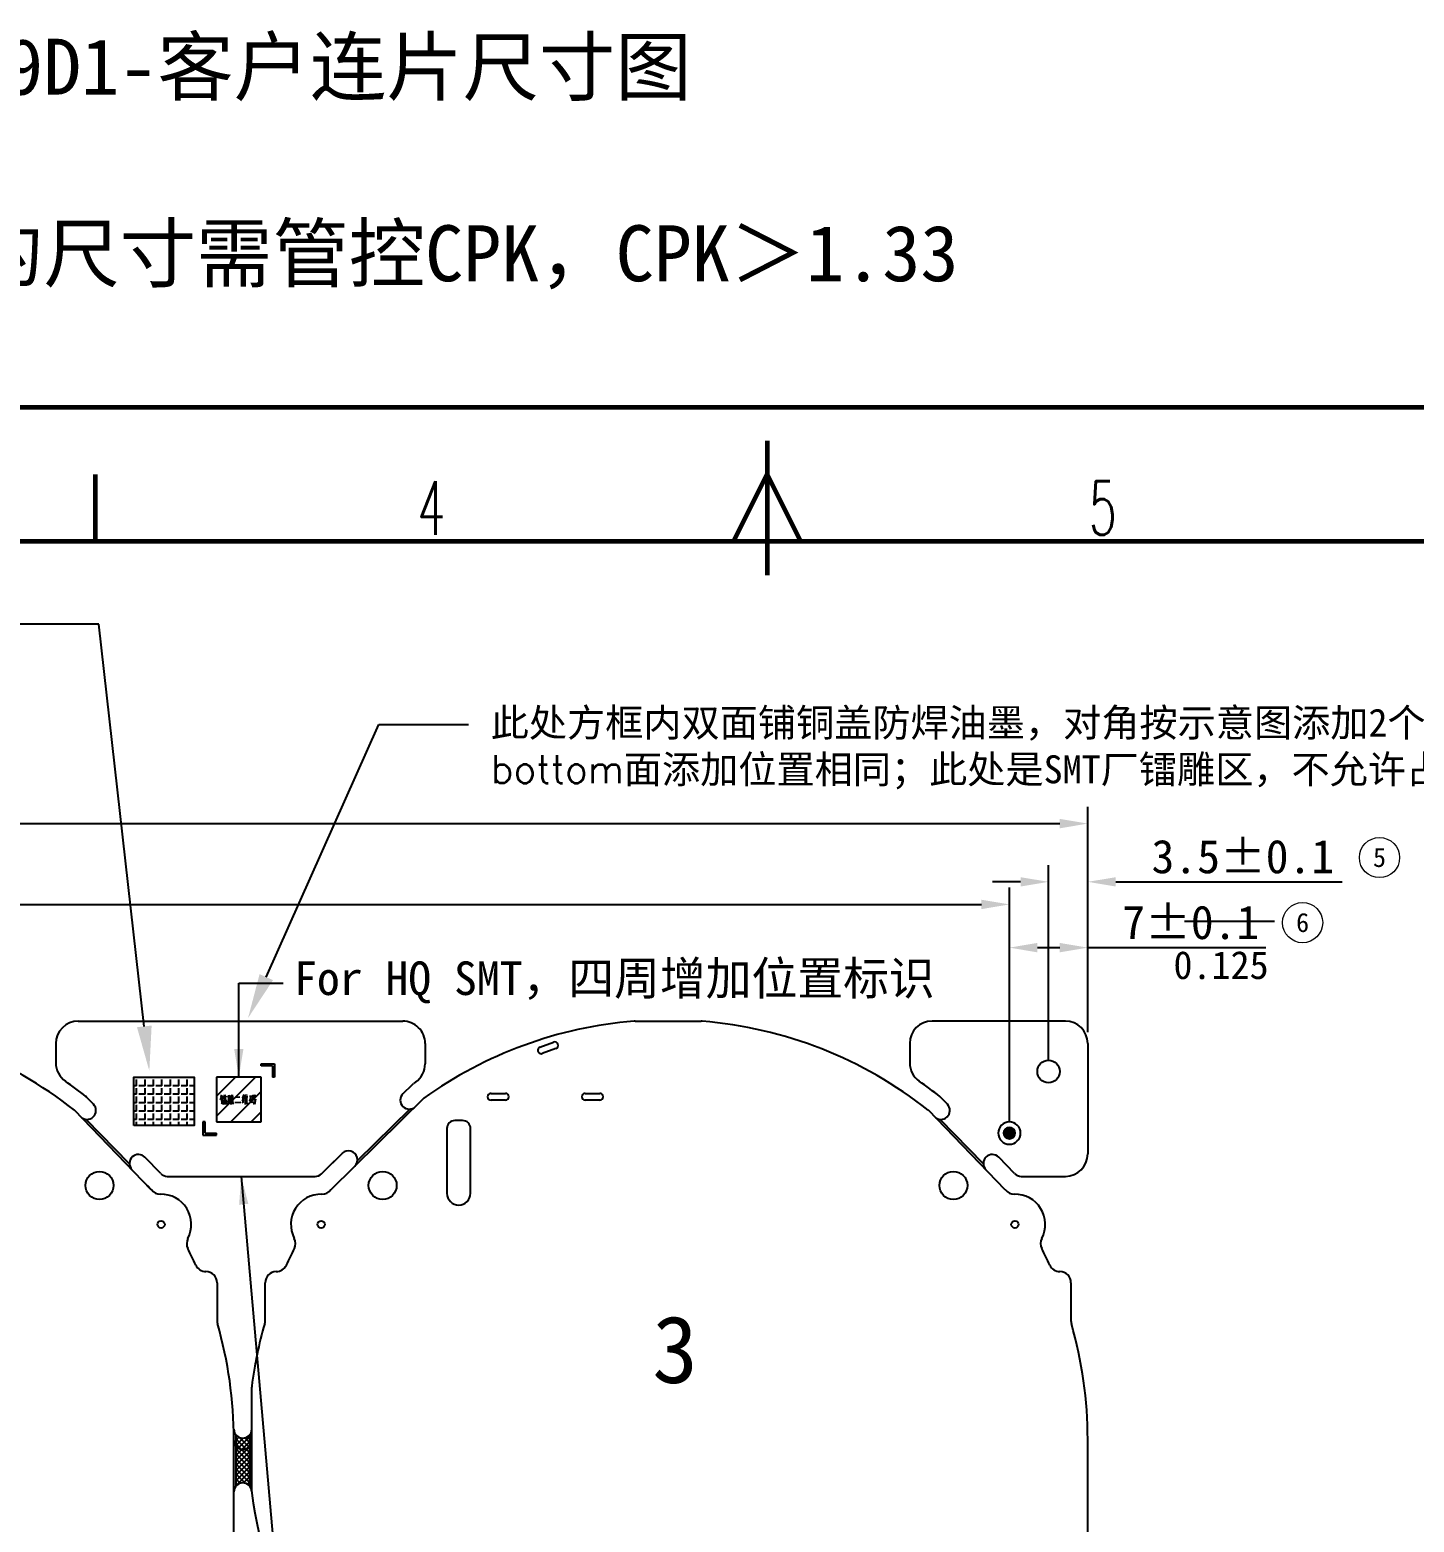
# Model space of a CAD drawing. Header units: millimetres. Extents: x 323 to 881, y 334 to 724.
# Drawn here: x 562.7 to 686.4, y 590.5 to 723.8 of the extents above; entities that cross this region are included whole.
import ezdxf
from ezdxf import colors
from ezdxf.entities.mleader import LeaderData, LeaderLine
from ezdxf.enums import TextEntityAlignment as Align
from ezdxf.math import Vec2, Vec3

# ---------------------------------------------------------------- set-up
doc = ezdxf.new("R2010")
doc.units = ezdxf.units.MM
doc.header["$LTSCALE"] = 0.5
for name, color, linetype in [('2', 7, 'Continuous'), ('2D图', 7, 'Continuous'), ('5剖面线层', 2, 'Continuous'), ('B', 4, 'Continuous'), ('O', 2, 'Continuous'), ('T', 1, 'Continuous')]:
    doc.layers.add(name, color=color, linetype=linetype)
doc.layers.add('from', color=7, linetype='Continuous', lineweight=13)
doc.layers.add('图框', color=1, linetype='Continuous', lineweight=60)
doc.styles.get("Standard").update_dxf_attribs({"font": ''})
doc.styles.add('TEXTSTYLE_2', font='txt.shx', dxfattribs={"width": 0.6})
doc.styles.get('Standard').set_extended_font_data('SimSun')
doc.dimstyles.new('0.05', dxfattribs={"dimtxt": 3, "dimasz": 2.5, "dimexe": 1.5, "dimexo": 1, "dimtad": 1, "dimdsep": 46, "dimtxsty": 'Standard', "dimcen": 0.09, "dimclrd": 2, "dimclrt": 2, "dimazin": 2, "dimtol": 1, "dimtp": 0.05, "dimtm": 0.05, "dimtfac": 1, "dimtofl": 0, "dimtmove": 0, "dimatfit": 3, "dimfxl": 1, "dimtolj": 1, "dimarcsym": 0})
doc.dimstyles.new('0.10', dxfattribs={"dimtxt": 3, "dimasz": 2.5, "dimexe": 1.5, "dimexo": 1, "dimtad": 1, "dimdsep": 46, "dimtxsty": 'Standard', "dimcen": 0.09, "dimclrd": 2, "dimclrt": 2, "dimazin": 2, "dimtol": 1, "dimtp": 0.1, "dimtm": 0.1, "dimtfac": 1, "dimtofl": 0, "dimtmove": 0, "dimatfit": 3, "dimfxl": 1, "dimtolj": 1, "dimarcsym": 0})
pattern_1 = [(45, (-686.9077, -174.3993), (-0.8980256, 0.8980256), [])]

# ---------------------------------------------------------------- blocks, each defined once
blk = doc.blocks.new('*U444444')
at = {"layer": '图框', "color": 7, "linetype": 'Continuous'}
blk.add_line((0, 0), (420, 0), dxfattribs=at)
at = {"layer": '图框', "color": 6, "linetype": 'Continuous'}
for p, q in [((210, -2.5), (210, -12.5)), ((160, -10), (160, -5)), ((207.5, -10), (210, -5)), ((210, -5), (212.5, -10)), ((212.5, -10), (207.5, -10))]:
    blk.add_line(p, q, dxfattribs=at)
at = {"layer": '图框', "color": 5, "linetype": 'Continuous'}
blk.add_line((410, -10), (10, -10), dxfattribs=at)
at = {"layer": '图框', "color": 6, "linetype": 'Continuous', "char_height": 4, "width": 2.9375, "attachment_point": 2, "line_spacing_factor": 0.9, "style": 'TEXTSTYLE_2'}
for s, insert in [('4', (185, -5.5)), ('5', (235, -5.5))]:
    blk.add_mtext(s, dxfattribs=dict(at, insert=insert))
blk = doc.blocks.new('*D242424242424')
at = {"layer": '2', "color": 0, "lineweight": -2}
for p, q in [((429.97, 636.69), (429.97, 654.39)), ((657.27, 636.69), (657.27, 654.39))]:
    blk.add_line(p, q, dxfattribs=at)
at = {"layer": '2', "color": 2, "lineweight": -2}
blk.add_line((432.47, 652.89), (654.77, 652.89), dxfattribs=at)
at = {"layer": '2', "color": 2}
for points in [[(432.47, 653.31), (432.47, 652.47), (429.97, 652.89)], [(654.77, 652.47), (654.77, 653.31), (657.27, 652.89)]]:
    blk.add_solid(points, dxfattribs=at)
at = {"layer": 'Defpoints', "color": 0}
for p in [(657.27, 652.89), (429.97, 635.69), (657.27, 635.69)]:
    blk.add_point(p, dxfattribs=at)
at = {"layer": '2', "color": 2, "insert": (543.62, 655.13), "char_height": 3, "attachment_point": 5}
blk.add_mtext('\\A1;*227.3%%p0.1', dxfattribs=at)
blk = doc.blocks.new('*D262626262626')
at = {"layer": '2', "color": 0, "lineweight": -2}
for p, q in [((650.27, 626.69), (650.27, 643.31)), ((657.27, 636.69), (657.27, 643.31))]:
    blk.add_line(p, q, dxfattribs=at)
at = {"layer": '2', "color": 2, "lineweight": -2}
for p, q in [((652.77, 641.81), (654.77, 641.81)), ((657.27, 641.81), (673.18, 641.81))]:
    blk.add_line(p, q, dxfattribs=at)
at = {"layer": '2', "color": 2}
for points in [[(652.77, 642.23), (652.77, 641.39), (650.27, 641.81)], [(654.77, 641.39), (654.77, 642.23), (657.27, 641.81)]]:
    blk.add_solid(points, dxfattribs=at)
at = {"layer": 'Defpoints', "color": 0}
for p in [(657.27, 641.81), (657.27, 635.69), (650.27, 625.69)]:
    blk.add_point(p, dxfattribs=at)
at = {"layer": '2', "color": 2, "insert": (666.48, 644.05), "char_height": 3, "attachment_point": 5}
blk.add_mtext('\\A1;7%%p0.1', dxfattribs=at)
blk = doc.blocks.new('*D272727272727')
at = {"layer": '2', "color": 0, "lineweight": -2}
for p, q in [((653.77, 631.74), (653.77, 649.19)), ((657.27, 634.25), (657.27, 649.19))]:
    blk.add_line(p, q, dxfattribs=at)
at = {"layer": '2', "color": 2, "lineweight": -2}
for p, q in [((651.27, 647.69), (648.77, 647.69)), ((659.77, 647.69), (679.99, 647.69))]:
    blk.add_line(p, q, dxfattribs=at)
at = {"layer": '2', "color": 2}
for points in [[(651.27, 647.27), (651.27, 648.1), (653.77, 647.69)], [(659.77, 648.1), (659.77, 647.27), (657.27, 647.69)]]:
    blk.add_solid(points, dxfattribs=at)
at = {"layer": 'Defpoints', "color": 0}
for p in [(657.27, 647.69), (657.27, 633.25), (653.77, 630.74)]:
    blk.add_point(p, dxfattribs=at)
at = {"layer": '2', "color": 2, "insert": (671.13, 649.93), "char_height": 3, "attachment_point": 5}
blk.add_mtext('\\A1;3.5%%p0.1', dxfattribs=at)
blk = doc.blocks.new('*D282828282828')
at = {"color": 0, "lineweight": -2}
for p, q in [((432.97, 626.24), (432.97, 647.17)), ((650.27, 626.24), (650.27, 647.17))]:
    blk.add_line(p, q, dxfattribs=at)
at = {"color": 2, "lineweight": -2}
blk.add_line((435.47, 645.67), (647.77, 645.67), dxfattribs=at)
at = {"color": 2}
for points in [[(435.47, 646.09), (435.47, 645.25), (432.97, 645.67)], [(647.77, 645.25), (647.77, 646.09), (650.27, 645.67)]]:
    blk.add_solid(points, dxfattribs=at)
at = {"layer": 'Defpoints', "color": 0}
for p in [(650.27, 645.67), (432.97, 625.24), (650.27, 625.24)]:
    blk.add_point(p, dxfattribs=at)
at = {"color": 2, "insert": (543.62, 647.91), "char_height": 3, "attachment_point": 5}
blk.add_mtext('\\A1;*217.3%%p0.05', dxfattribs=at)
blk = doc.blocks.new('MB2')
at = {"color": 2}
blk.add_line((1679.59, 621.97), (1679.59, 631.33), dxfattribs=at)
blk.add_circle((1739.57, 607.65), 1.25, dxfattribs=at)
for centre, start, end in [((1680.39, 631.33), 172.669, 180), ((1680.39, 621.97), 180, 187.331)]:
    blk.add_arc(centre, 0.8, start, end, dxfattribs=at)
at = {"layer": 'O', "color": 2, "linetype": 'Continuous'}
for p, q in [((1713.84, 664.03), (1719.75, 664.03)), ((1694.97, 657.14), (1686.66, 648.97)), ((1746.92, 648.97), (1740.05, 656.07)), ((1680.79, 637.29), (1680.79, 640.65)), ((1752.79, 640.65), (1752.79, 637.29)), ((1754.29, 617.12), (1754.29, 626.65)), ((1749.29, 612.12), (1748.98, 612.12)), ((1688.29, 607.57), (1688.12, 607.57)), ((1744.49, 607.9), (1744.29, 607.9)), ((1744.29, 605.4), (1744.49, 605.4)), ((1691.79, 599.15), (1691.79, 604.07)), ((1745.49, 604.4), (1745.49, 602.88)), ((1692.4, 598.14), (1692.59, 597.89)), ((1697.45, 594.4), (1692.76, 597.72)), ((1740.82, 597.72), (1736.13, 594.4)), ((1741, 597.89), (1741.19, 598.14)), ((1697.68, 594.29), (1697.97, 594.19)), ((1735.61, 594.19), (1735.91, 594.29)), ((1721.79, 592.65), (1711.79, 592.65)), ((1710.06, 591.65), (1703.33, 591.65)), ((1730.07, 591.65), (1723.52, 591.65))]:
    blk.add_line(p, q, dxfattribs=at)
at = {"layer": 'O', "color": 6}
for p, q in [((1705.34, 661.71), (1706.56, 662.15)), ((1706.77, 661.59), (1705.55, 661.14))]:
    blk.add_line(p, q, dxfattribs=at)
at = {"layer": 'O', "linetype": 'Continuous'}
blk.add_lwpolyline([(1697.04, 648.65, 1), (1699.14, 648.65), (1699.14, 654.45, 0.414214), (1698.44, 655.15), (1697.74, 655.15, 0.414214), (1697.04, 654.45)], format="xyb", close=True, dxfattribs=at)
blk.add_circle((1691.29, 649.35), 1.25, dxfattribs=at)
at = {"layer": 'O', "color": 2, "linetype": 'Continuous'}
for centre, radius in [((1742.29, 649.35), 1.25), ((1685.79, 645.87), 0.325), ((1747.79, 645.87), 0.325), ((1686.29, 609.65), 1.25)]:
    blk.add_circle(centre, radius, dxfattribs=at)
for centre, radius, start, end in [((1716.79, 626.65), 37.5, 94.6473, 125.5868), ((1713.84, 663.03), 1, 90, 94.6473), ((1719.75, 663.03), 1, 85.3527, 90), ((1716.79, 626.65), 37.5, 51.6783, 85.3527), ((1685.79, 645.87), 2.7, 88.9958, 207.4083), ((1685.86, 649.57), 1, 268.9958, 323.4667), ((1747.73, 649.57), 1, 216.5333, 271.0042), ((1747.79, 645.87), 2.7, 332.5917, 91.0042), ((1682.51, 644.16), 1, 332.9375, 27.4083), ((1751.08, 644.16), 1, 152.5917, 207.0625), ((1716.79, 626.65), 37.5, 152.9375, 155.4439), ((1716.79, 626.65), 37.5, 24.5561, 27.0625), ((1681.79, 640.65), 1, 90.5114, 180), ((1681.78, 642.65), 1, 270.5114, 335.4439), ((1751.81, 642.65), 1, 204.5561, 269.4886), ((1751.79, 640.65), 1, 0, 89.4886), ((1679.79, 637.29), 1, 343.9538, 0), ((1753.79, 637.29), 1, 180, 196.0462), ((1716.79, 626.65), 37.5, 163.9538, 172.669), ((1716.79, 626.65), 37.5, 0, 16.0462), ((1716.79, 626.65), 37.5, 187.331, 209.1343), ((1749.29, 617.12), 5, 270, 0), ((1748.98, 608.62), 3.5, 90, 176.4326), ((1686.29, 609.65), 2.58, 209.1343, 300.7062), ((1744.49, 608.9), 1, 270, 356.4326), ((1688.12, 606.57), 1, 90, 120.7062), ((1688.29, 604.07), 3.5, 0, 90), ((1744.29, 606.65), 1.25, 90, 270), ((1744.49, 604.4), 1, 0, 90), ((1744.49, 602.88), 1, 319.3677, 0), ((1716.79, 626.65), 37.5, 310.8174, 319.3677), ((1692.79, 599.15), 1, 180, 228.8879), ((1716.79, 626.65), 37.5, 228.8879, 229.1826), ((1691.76, 597.66), 0.8, 36.9239, 49.1826), ((1693.23, 598.37), 0.8, 216.9239, 234.6686), ((1740.36, 598.37), 0.8, 305.3314, 323.0761), ((1741.83, 597.66), 0.8, 130.8174, 143.0761), ((1697.92, 595.05), 0.8, 234.6686, 252.4133), ((1697.73, 593.43), 0.8, 60.1546, 72.4133), ((1716.79, 626.65), 37.5, 240.1546, 248.9605), ((1716.79, 626.65), 37.5, 291.3291, 299.8454), ((1735.85, 593.43), 0.8, 107.5867, 119.8454), ((1735.67, 595.05), 0.8, 287.5867, 305.3314), ((1710.06, 592.65), 1, 270, 330), ((1711.79, 591.65), 1, 90, 150), ((1721.79, 591.65), 1, 30, 90), ((1723.52, 592.65), 1, 210, 270), ((1730.07, 592.65), 1, 270, 291.3291)]:
    blk.add_arc(centre, radius, start, end, dxfattribs=at)
at = {"layer": 'O', "color": 6}
for centre, start, end in [((1705.45, 661.42), 110, 290), ((1706.67, 661.87), 290, 110)]:
    blk.add_arc(centre, 0.3, start, end, dxfattribs=at)
blk = doc.blocks.new('A12')
at = {"ltscale": 0.2}
h = blk.add_hatch(dxfattribs=at)
h.set_pattern_fill('ANGLE', color=2, scale=0.1, angle=90, style=0)
h.set_pattern_definition([(90, (809.2902, 394.245), (-0.6985, 2e-16), [0.508, -0.1905]), (180, (809.2902, 394.245), (-2e-16, -0.6985), [0.508, -0.1905])])
h.paths.add_polyline_path([(697.82, 458.33), (697.82, 462.33), (702.82, 462.33), (702.82, 458.33)])
at = {"color": 6}
blk.add_lwpolyline([(697.82, 458.33), (697.82, 462.33), (702.82, 462.33), (702.82, 458.33)], close=True, dxfattribs=at)

msp = doc.modelspace()

# ---------------------------------------------------------------- hatches: boundary and pattern name
at = {"layer": '2'}
h = msp.add_hatch(color=1, dxfattribs=at)
h.dxf.hatch_style = 1
h.paths.add_polyline_path([(650.767, 625.244, 1), (649.767, 625.244, 1)])
at = {"layer": '5剖面线层'}
h = msp.add_hatch(dxfattribs=at)
h.set_pattern_fill('ANSI31', color=6, scale=0.4, angle=360)
h.set_pattern_definition(pattern_1)
h.paths.add_polyline_path([(579.411, 630.243), (579.411, 626.243), (583.411, 626.243), (583.411, 630.243)])
h = msp.add_hatch(dxfattribs=at)
h.set_pattern_fill('ANSI31', color=6, scale=0.4, angle=360)
h.set_pattern_definition(pattern_1)
h.paths.add_polyline_path([(579.411, 630.243), (579.411, 626.243), (583.411, 626.243), (583.411, 630.243)])
h = msp.add_hatch(dxfattribs=at)
h.set_pattern_fill('ANSI31', color=6, scale=0.4, angle=360)
h.set_pattern_definition(pattern_1)
h.paths.add_polyline_path([(579.411, 630.243), (579.411, 626.243), (583.411, 626.243), (583.411, 630.243)])
h = msp.add_hatch(dxfattribs=at)
h.set_pattern_fill('ANSI31', color=6, scale=0.4, angle=360)
h.set_pattern_definition(pattern_1)
h.paths.add_polyline_path([(579.411, 630.243), (579.411, 626.243), (583.411, 626.243), (583.411, 630.243)])
h = msp.add_hatch(color=1, dxfattribs=at)
h.dxf.hatch_style = 1
h.paths.add_polyline_path([(571.859, 621.98, -0.1790966), (571.641, 622.492), (567.785, 626.471, -0.1862691), (567.265, 626.719), (571.858, 621.98)])
h = msp.add_hatch(color=1, dxfattribs=at)
h.dxf.hatch_style = 1
h.paths.add_polyline_path([(571.859, 621.98, -0.1790966), (571.641, 622.492), (567.785, 626.471, -0.1862691), (567.265, 626.719), (571.858, 621.98)])
h = msp.add_hatch(color=1, dxfattribs=at)
h.dxf.hatch_style = 1
h.paths.add_polyline_path([(571.859, 621.98, -0.1790966), (571.641, 622.492), (567.785, 626.471, -0.1862691), (567.265, 626.719), (571.858, 621.98)])
h = msp.add_hatch(color=1, dxfattribs=at)
h.dxf.hatch_style = 1
h.paths.add_polyline_path([(571.859, 621.98, -0.1790966), (571.641, 622.492), (567.785, 626.471, -0.1862691), (567.265, 626.719), (571.858, 621.98)])
h = msp.add_hatch(color=1, dxfattribs=at)
h.dxf.hatch_style = 1
h.paths.add_polyline_path([(571.859, 621.98, -0.1790966), (571.641, 622.492), (567.785, 626.471, -0.1862691), (567.265, 626.719), (571.858, 621.98)])
h = msp.add_hatch(color=1, dxfattribs=at)
h.dxf.hatch_style = 1
h.paths.add_polyline_path([(591.77, 622.293, 0.1826758), (592.008, 622.806), (596.68, 627.385, 0.1826758), (597.198, 627.612)])
h = msp.add_hatch(color=1, dxfattribs=at)
h.dxf.hatch_style = 1
h.paths.add_polyline_path([(648.159, 621.98, -0.1790966), (647.941, 622.492), (644.085, 626.471, -0.1862691), (643.565, 626.719), (648.158, 621.98)])
h = msp.add_hatch(color=1, dxfattribs=at)
h.dxf.hatch_style = 1
h.paths.add_polyline_path([(648.159, 621.98, -0.1790966), (647.941, 622.492), (644.085, 626.471, -0.1862691), (643.565, 626.719), (648.158, 621.98)])
h = msp.add_hatch(color=1, dxfattribs=at)
h.dxf.hatch_style = 1
h.paths.add_polyline_path([(648.159, 621.98, -0.1790966), (647.941, 622.492), (644.085, 626.471, -0.1862691), (643.565, 626.719), (648.158, 621.98)])
h = msp.add_hatch(color=1, dxfattribs=at)
h.dxf.hatch_style = 1
h.paths.add_polyline_path([(648.159, 621.98, -0.1790966), (647.941, 622.492), (644.085, 626.471, -0.1862691), (643.565, 626.719), (648.158, 621.98)])
h = msp.add_hatch(color=1, dxfattribs=at)
h.dxf.hatch_style = 1
h.paths.add_polyline_path([(648.159, 621.98, -0.1790966), (647.941, 622.492), (644.085, 626.471, -0.1862691), (643.565, 626.719), (648.158, 621.98)])
h = msp.add_hatch(color=1, dxfattribs=at)
h.dxf.hatch_style = 1
h.paths.add_polyline_path([(580.967, 598.792, 0.1826758), (581.167, 598.263), (581.167, 593.721, 0.1826758), (580.967, 593.192)])
h.paths.add_polyline_path([(582.367, 593.721, -0.1826758), (582.567, 593.192), (582.567, 598.792, -0.1826758), (582.367, 598.263)])
h = msp.add_hatch(color=1, dxfattribs=at)
h.dxf.hatch_style = 1
h.paths.add_polyline_path([(580.967, 597.792, 0.1826758), (581.167, 597.263), (581.167, 593.721, 0.1826758), (580.967, 593.192)])
h.paths.add_polyline_path([(582.367, 593.721, -0.1826758), (582.567, 593.192), (582.567, 597.792, -0.1826758), (582.367, 597.263)])
h = msp.add_hatch(dxfattribs=at)
h.set_pattern_fill('ANSI37', color=1, scale=0.1)
h.set_pattern_definition([(45, (76.3, -1e-13), (-0.2245064, 0.2245064), []), (135, (76.3, -1e-13), (-0.2245064, -0.2245064), [])])
h.paths.add_polyline_path([(581.167, 593.721, -0.4514162), (582.367, 593.721), (582.367, 598.263, -0.4514162), (581.167, 598.263)])
h = msp.add_hatch(dxfattribs=at)
h.set_pattern_fill('ANSI37', color=1, scale=0.1)
h.set_pattern_definition([(45, (76.3, 0), (-0.2245064, 0.2245064), []), (135, (76.3, 0), (-0.2245064, -0.2245064), [])])
h.paths.add_polyline_path([(581.167, 593.721, -0.4514162), (582.367, 593.721), (582.367, 597.263, -0.4514162), (581.167, 597.263)])

# ---------------------------------------------------------------- linework, layer by layer
at = {"color": 1}
for p, q in [((665.912, 644.183), (673.961, 644.183)), ((583.411, 631.243), (583.411, 631.443)), ((583.411, 631.443), (584.611, 631.443)), ((584.411, 631.243), (583.411, 631.243)), ((584.411, 631.243), (584.411, 630.243)), ((584.611, 631.443), (584.611, 630.243)), ((584.611, 630.243), (584.411, 630.243)), ((578.411, 626.243), (578.211, 626.243)), ((578.211, 626.243), (578.211, 625.043)), ((578.411, 625.243), (578.411, 626.243)), ((578.411, 625.243), (579.411, 625.243)), ((579.411, 625.043), (579.411, 625.243)), ((578.211, 625.043), (579.411, 625.043))]:
    msp.add_line(p, q, dxfattribs=at)
at = {"color": 6}
for p, q in [((579.411, 630.243), (579.411, 626.243)), ((583.411, 630.243), (579.411, 630.243)), ((579.411, 630.243), (579.411, 626.243)), ((583.411, 630.243), (579.411, 630.243)), ((579.411, 630.243), (579.411, 626.243)), ((583.411, 630.243), (579.411, 630.243)), ((579.411, 630.243), (579.411, 626.243)), ((583.411, 630.243), (579.411, 630.243)), ((583.411, 626.243), (583.411, 630.243)), ((583.411, 626.243), (583.411, 630.243)), ((583.411, 626.243), (583.411, 630.243)), ((583.411, 626.243), (583.411, 630.243)), ((579.411, 626.243), (583.411, 626.243)), ((579.411, 626.243), (583.411, 626.243)), ((579.411, 626.243), (583.411, 626.243)), ((579.411, 626.243), (583.411, 626.243))]:
    msp.add_line(p, q, dxfattribs=at)
for p, q in [((568.422, 627.826), (567.832, 628.433)), ((644.722, 627.826), (644.132, 628.433)), ((571.641, 622.492), (567.785, 626.471)), ((571.641, 622.492), (567.785, 626.471)), ((571.641, 622.492), (567.785, 626.471)), ((571.641, 622.492), (567.785, 626.471)), ((571.641, 622.492), (567.785, 626.471)), ((647.941, 622.492), (644.085, 626.471)), ((647.941, 622.492), (644.085, 626.471)), ((647.941, 622.492), (644.085, 626.471)), ((647.941, 622.492), (644.085, 626.471)), ((647.941, 622.492), (644.085, 626.471)), ((574.438, 621.627), (573.018, 623.09)), ((590.75, 623.518), (589.229, 622.028)), ((650.738, 621.628), (649.318, 623.09))]:
    msp.add_line(p, q)
for centre, start, end in [((567.257, 627.877), 44.1058, 51.59864), ((643.557, 627.877), 44.1058, 51.59864), ((651.32, 622.176), 223.31041, 270)]:
    msp.add_arc(centre, 0.8, start, end)
at = {"layer": '2'}
for p, q in [((567.06, 635.242), (596.06, 635.245)), ((655.267, 635.247), (643.361, 635.247)), ((565.061, 633.242), (565.061, 631.515)), ((565.061, 633.242), (565.061, 631.515)), ((598.06, 633.245), (598.06, 631.436)), ((641.361, 633.247), (641.361, 631.515)), ((657.267, 633.247), (657.267, 631.194)), ((657.267, 633.247), (657.267, 623.376)), ((595.993, 628.657), (597.022, 629.666)), ((596.68, 627.385), (592.008, 622.806)), ((588.798, 621.605), (590.75, 623.518)), ((575.02, 621.376), (588.238, 621.376)), ((651.32, 621.376), (655.267, 621.376)), ((573.598, 620.185), (573.255, 620.549)), ((573.598, 620.185), (573.255, 620.549)), ((580.967, 593.192), (580.967, 597.792)), ((580.967, 593.192), (580.967, 597.792)), ((580.967, 593.192), (580.967, 597.792)), ((581.167, 593.721), (581.167, 598.263)), ((581.167, 593.721), (581.167, 597.263))]:
    msp.add_line(p, q, dxfattribs=at)
at = {"layer": '2', "color": 7, "linetype": 'Continuous'}
for p in [(582.367, 598.263), (582.367, 597.263)]:
    msp.add_line(p, (582.367, 593.721), dxfattribs=at)
at = {"layer": '2'}
msp.add_circle((653.767, 630.744), 1, dxfattribs=at)
for centre, radius, start, end in [((567.061, 633.242), 2, 90.00457, 180), ((596.06, 633.245), 2, 0, 90.00457), ((643.361, 633.247), 2, 90, 180), ((655.267, 633.247), 2, 0, 90), ((567.061, 631.515), 2, 180, 234.96627), ((567.061, 631.515), 2, 180, 234.96627), ((596.06, 631.436), 2, 305.22595, 0), ((643.361, 631.515), 2, 180, 234.96627), ((596.638, 628.184), 0.8, 134.42508, 314.42508), ((596.638, 628.184), 0.8, 134.42508, 314.42508), ((596.638, 628.184), 0.8, 134.42508, 314.42508), ((596.638, 628.184), 0.8, 134.42508, 314.42508), ((596.638, 628.184), 0.8, 134.42508, 314.42508), ((567.847, 627.268), 0.8, 223.31041, 43.31041), ((644.147, 627.268), 0.8, 223.31041, 43.31041), ((572.441, 622.529), 0.8, 43.31041, 223.31041), ((591.21, 622.864), 0.8, 314.42508, 134.42508), ((591.21, 622.864), 0.8, 314.42508, 134.42508), ((591.21, 622.864), 0.8, 314.42508, 134.42508), ((591.21, 622.864), 0.8, 314.42508, 134.42508), ((591.21, 622.864), 0.8, 314.42508, 134.42508), ((648.741, 622.529), 0.8, 43.31041, 223.31041), ((655.267, 623.376), 2, 270, 0), ((575.02, 622.176), 0.8, 223.31041, 270), ((575.02, 622.176), 0.8, 223.31041, 270), ((588.238, 622.176), 0.8, 270, 314.42508), ((651.32, 622.176), 0.8, 223.31041, 270), ((581.767, 598.792), 0.8, 180, 0), ((581.767, 597.792), 0.8, 180, 0), ((581.767, 597.792), 0.8, 180, 0), ((581.767, 593.192), 0.8, 0, 180), ((581.767, 593.192), 0.8, 0, 180), ((581.767, 593.192), 0.8, 0, 180)]:
    msp.add_arc(centre, radius, start, end, dxfattribs=at)
at = {"layer": '2', "color": 7, "linetype": 'Continuous'}
for centre, radius, start, end in [((616.809, 634.242), 1, 90, 94.6473), ((543.467, 597.862), 39.1, 51.59864, 54.96627), ((619.767, 597.862), 39.1, 125.22595, 125.57081), ((619.767, 597.862), 39.1, 51.59864, 54.96627), ((580.467, 608.504), 1, 180, 196.04623), ((580.467, 608.504), 1, 180, 196.04623), ((582.767, 608.504), 1, 343.95377, 360), ((582.767, 608.504), 1, 343.95377, 360), ((583.567, 593.192), 1, 180, 187.35106), ((583.567, 593.192), 1, 180, 187.35106), ((583.567, 593.192), 1, 180, 187.35106), ((583.567, 593.192), 1, 180, 187.35106)]:
    msp.add_arc(centre, radius, start, end, dxfattribs=at)
at = {"layer": '2', "color": 1}
for radius in [1, 0.5]:
    msp.add_arc((650.267, 625.244), radius, 180, 0, dxfattribs=at)
at = {"layer": '2D图', "color": 6}
for p, q in [((579.846, 628.463), (579.753, 628.221)), ((579.846, 628.463), (579.753, 628.221)), ((579.846, 628.463), (579.753, 628.221)), ((579.846, 628.463), (579.753, 628.221)), ((579.97, 628.172), (579.8, 628.14)), ((579.97, 628.172), (579.8, 628.14)), ((579.97, 628.172), (579.8, 628.14)), ((579.97, 628.172), (579.8, 628.14)), ((579.97, 628.317), (579.831, 628.301)), ((579.97, 628.317), (579.831, 628.301)), ((579.97, 628.317), (579.831, 628.301)), ((579.97, 628.317), (579.831, 628.301)), ((579.846, 628.463), (579.908, 628.672)), ((579.846, 628.463), (579.908, 628.672)), ((579.846, 628.463), (579.908, 628.672)), ((579.846, 628.463), (579.908, 628.672)), ((579.97, 628.479), (579.846, 628.463)), ((579.97, 628.479), (579.846, 628.463)), ((579.97, 628.479), (579.846, 628.463)), ((579.97, 628.479), (579.846, 628.463)), ((579.877, 627.866), (579.985, 627.995)), ((579.877, 627.866), (579.985, 627.995)), ((579.877, 627.866), (579.985, 627.995)), ((579.877, 627.866), (579.985, 627.995)), ((579.892, 628.301), (579.892, 627.882)), ((579.892, 628.301), (579.892, 627.882)), ((579.892, 628.301), (579.892, 627.882)), ((579.892, 628.301), (579.892, 627.882)), ((580.001, 628.527), (579.985, 628.366)), ((580.001, 628.527), (579.985, 628.366)), ((580.001, 628.527), (579.985, 628.366)), ((580.001, 628.527), (579.985, 628.366)), ((580.001, 628.479), (580.295, 628.511)), ((580.001, 628.479), (580.295, 628.511)), ((580.001, 628.479), (580.295, 628.511)), ((580.001, 628.479), (580.295, 628.511)), ((580.094, 628.301), (580.016, 628.285)), ((580.094, 628.301), (580.016, 628.285)), ((580.094, 628.301), (580.016, 628.285)), ((580.094, 628.301), (580.016, 628.285)), ((580.032, 628.608), (580.248, 628.624)), ((580.032, 628.608), (580.248, 628.624)), ((580.032, 628.608), (580.248, 628.624)), ((580.032, 628.608), (580.248, 628.624)), ((580.032, 628.366), (580.094, 628.382)), ((580.032, 628.366), (580.094, 628.382)), ((580.032, 628.366), (580.094, 628.382)), ((580.032, 628.366), (580.094, 628.382)), ((580.032, 628.188), (580.047, 627.785)), ((580.032, 628.156), (580.264, 628.188)), ((580.032, 628.188), (580.047, 627.785)), ((580.032, 628.156), (580.264, 628.188)), ((580.032, 628.188), (580.047, 627.785)), ((580.032, 628.156), (580.264, 628.188)), ((580.032, 628.188), (580.047, 627.785)), ((580.032, 628.156), (580.264, 628.188)), ((580.063, 628.011), (580.233, 628.027)), ((580.063, 628.011), (580.233, 628.027)), ((580.063, 628.011), (580.233, 628.027)), ((580.063, 628.011), (580.233, 628.027)), ((580.14, 628.608), (580.14, 628.205)), ((580.14, 628.608), (580.14, 628.205)), ((580.14, 628.608), (580.14, 628.205)), ((580.14, 628.608), (580.14, 628.205)), ((580.14, 628.156), (580.14, 627.882)), ((580.14, 628.156), (580.14, 627.882)), ((580.14, 628.156), (580.14, 627.882)), ((580.14, 628.156), (580.14, 627.882)), ((580.171, 628.366), (580.248, 628.382)), ((580.171, 628.366), (580.248, 628.382)), ((580.171, 628.366), (580.248, 628.382)), ((580.171, 628.366), (580.248, 628.382)), ((580.171, 628.301), (580.279, 628.301)), ((580.171, 628.301), (580.279, 628.301)), ((580.171, 628.301), (580.279, 628.301)), ((580.171, 628.301), (580.279, 628.301)), ((580.279, 628.221), (580.248, 627.801)), ((580.279, 628.221), (580.248, 627.801)), ((580.279, 628.221), (580.248, 627.801)), ((580.279, 628.221), (580.248, 627.801)), ((580.31, 628.527), (580.279, 628.43)), ((580.31, 628.527), (580.279, 628.43)), ((580.31, 628.527), (580.279, 628.43)), ((580.31, 628.527), (580.279, 628.43)), ((580.45, 627.995), (580.403, 627.801)), ((580.45, 627.995), (580.403, 627.801)), ((580.45, 627.995), (580.403, 627.801)), ((580.45, 627.995), (580.403, 627.801)), ((580.481, 628.253), (580.45, 627.995)), ((580.481, 628.253), (580.45, 627.995)), ((580.481, 628.253), (580.45, 627.995)), ((580.481, 628.253), (580.45, 627.995)), ((580.481, 628.624), (580.481, 628.253)), ((580.481, 628.624), (580.481, 628.253)), ((580.481, 628.624), (580.481, 628.253)), ((580.481, 628.624), (580.481, 628.253)), ((580.481, 628.559), (580.651, 628.592)), ((580.481, 628.559), (580.651, 628.592)), ((580.481, 628.559), (580.651, 628.592)), ((580.481, 628.559), (580.651, 628.592)), ((580.635, 628.43), (580.481, 628.398)), ((580.635, 628.43), (580.481, 628.398)), ((580.635, 628.43), (580.481, 628.398)), ((580.635, 628.43), (580.481, 628.398)), ((580.496, 628.285), (580.62, 628.301)), ((580.496, 628.285), (580.62, 628.301)), ((580.496, 628.285), (580.62, 628.301)), ((580.496, 628.285), (580.62, 628.301)), ((580.496, 628.221), (580.496, 627.995)), ((580.496, 628.221), (580.496, 627.995)), ((580.496, 628.221), (580.496, 627.995)), ((580.496, 628.221), (580.496, 627.995)), ((580.496, 628.172), (580.604, 628.188)), ((580.496, 628.172), (580.604, 628.188)), ((580.496, 628.172), (580.604, 628.188)), ((580.496, 628.172), (580.604, 628.188)), ((580.62, 628.059), (580.496, 628.043)), ((580.62, 628.059), (580.496, 628.043)), ((580.62, 628.059), (580.496, 628.043)), ((580.62, 628.059), (580.496, 628.043)), ((580.558, 628.559), (580.558, 628.285)), ((580.558, 628.559), (580.558, 628.285)), ((580.558, 628.559), (580.558, 628.285)), ((580.558, 628.559), (580.558, 628.285)), ((580.651, 627.85), (580.589, 627.947)), ((580.651, 627.85), (580.589, 627.947)), ((580.651, 627.85), (580.589, 627.947)), ((580.651, 627.85), (580.589, 627.947)), ((580.604, 628.221), (580.604, 628.059)), ((580.604, 628.221), (580.604, 628.059)), ((580.604, 628.221), (580.604, 628.059)), ((580.604, 628.221), (580.604, 628.059)), ((580.651, 628.608), (580.651, 627.85)), ((580.651, 628.608), (580.651, 627.85)), ((580.651, 628.608), (580.651, 627.85)), ((580.651, 628.608), (580.651, 627.85)), ((580.775, 628.656), (580.666, 628.35)), ((580.775, 628.656), (580.666, 628.35)), ((580.775, 628.656), (580.666, 628.35)), ((580.775, 628.656), (580.666, 628.35)), ((580.713, 628.495), (580.713, 627.801)), ((580.713, 628.495), (580.713, 627.801)), ((580.713, 628.495), (580.713, 627.801)), ((580.713, 628.495), (580.713, 627.801)), ((580.713, 627.898), (580.96, 627.93)), ((580.713, 627.898), (580.96, 627.93)), ((580.713, 627.898), (580.96, 627.93)), ((580.713, 627.898), (580.96, 627.93)), ((580.728, 628.398), (580.929, 628.43)), ((580.728, 628.398), (580.929, 628.43)), ((580.728, 628.398), (580.929, 628.43)), ((580.728, 628.398), (580.929, 628.43)), ((580.744, 628.221), (580.914, 628.253)), ((580.744, 628.221), (580.914, 628.253)), ((580.744, 628.221), (580.914, 628.253)), ((580.744, 628.221), (580.914, 628.253)), ((580.744, 628.076), (580.914, 628.092)), ((580.744, 628.076), (580.914, 628.092)), ((580.744, 628.076), (580.914, 628.092)), ((580.744, 628.076), (580.914, 628.092)), ((580.821, 628.656), (580.852, 628.495)), ((580.821, 628.656), (580.852, 628.495)), ((580.821, 628.656), (580.852, 628.495)), ((580.821, 628.656), (580.852, 628.495)), ((580.837, 628.414), (580.837, 627.914)), ((580.837, 628.414), (580.837, 627.914)), ((580.837, 628.414), (580.837, 627.914)), ((580.837, 628.414), (580.837, 627.914)), ((581.053, 627.979), (581.595, 627.995)), ((581.053, 627.979), (581.595, 627.995)), ((581.053, 627.979), (581.595, 627.995)), ((581.053, 627.979), (581.595, 627.995)), ((581.146, 628.463), (581.502, 628.495)), ((581.146, 628.463), (581.502, 628.495)), ((581.146, 628.463), (581.502, 628.495)), ((581.146, 628.463), (581.502, 628.495)), ((581.719, 628.382), (581.873, 628.414)), ((581.719, 628.382), (581.873, 628.414)), ((581.719, 628.382), (581.873, 628.414)), ((581.719, 628.382), (581.873, 628.414)), ((581.719, 628.108), (581.904, 628.205)), ((581.719, 628.108), (581.904, 628.205)), ((581.719, 628.108), (581.904, 628.205)), ((581.719, 628.108), (581.904, 628.205)), ((581.719, 627.947), (581.904, 628.059)), ((581.719, 627.947), (581.904, 628.059)), ((581.719, 627.947), (581.904, 628.059)), ((581.719, 627.947), (581.904, 628.059)), ((581.873, 628.688), (581.75, 628.382)), ((581.873, 628.688), (581.75, 628.382)), ((581.873, 628.688), (581.75, 628.382)), ((581.873, 628.688), (581.75, 628.382)), ((581.904, 628.479), (581.75, 628.14)), ((581.904, 628.479), (581.75, 628.14)), ((581.904, 628.479), (581.75, 628.14)), ((581.904, 628.479), (581.75, 628.14)), ((581.966, 628.463), (581.889, 628.269)), ((581.966, 628.463), (581.889, 628.269)), ((581.966, 628.463), (581.889, 628.269)), ((581.966, 628.463), (581.889, 628.269)), ((582.013, 628.688), (581.966, 628.463)), ((582.013, 628.688), (581.966, 628.463)), ((582.013, 628.688), (581.966, 628.463)), ((582.013, 628.688), (581.966, 628.463)), ((581.966, 628.447), (581.966, 627.801)), ((581.966, 628.447), (581.966, 627.801)), ((581.966, 628.447), (581.966, 627.801)), ((581.966, 628.447), (581.966, 627.801)), ((582.229, 628.479), (582.013, 628.447)), ((582.229, 628.479), (582.013, 628.447)), ((582.229, 628.479), (582.013, 628.447)), ((582.229, 628.479), (582.013, 628.447)), ((582.013, 628.269), (582.198, 628.285)), ((582.013, 628.269), (582.198, 628.285)), ((582.013, 628.269), (582.198, 628.285)), ((582.013, 628.269), (582.198, 628.285)), ((582.013, 628.092), (582.198, 628.108)), ((582.013, 628.092), (582.198, 628.108)), ((582.013, 628.092), (582.198, 628.108)), ((582.013, 628.092), (582.198, 628.108)), ((582.013, 627.882), (582.245, 627.914)), ((582.013, 627.882), (582.245, 627.914)), ((582.013, 627.882), (582.245, 627.914)), ((582.013, 627.882), (582.245, 627.914)), ((582.137, 628.576), (582.09, 628.688)), ((582.137, 628.576), (582.09, 628.688)), ((582.137, 628.576), (582.09, 628.688)), ((582.137, 628.576), (582.09, 628.688)), ((582.106, 628.463), (582.106, 627.914)), ((582.106, 628.463), (582.106, 627.914)), ((582.106, 628.463), (582.106, 627.914)), ((582.106, 628.463), (582.106, 627.914)), ((582.508, 628.559), (582.353, 628.108)), ((582.508, 628.559), (582.353, 628.108)), ((582.508, 628.559), (582.353, 628.108)), ((582.508, 628.559), (582.353, 628.108)), ((582.369, 628.543), (582.616, 628.576)), ((582.369, 628.543), (582.616, 628.576)), ((582.369, 628.543), (582.616, 628.576)), ((582.369, 628.543), (582.616, 628.576)), ((582.431, 628.334), (582.431, 627.995)), ((582.431, 628.334), (582.431, 627.995)), ((582.431, 628.334), (582.431, 627.995)), ((582.431, 628.334), (582.431, 627.995)), ((582.431, 628.285), (582.554, 628.301)), ((582.431, 628.285), (582.554, 628.301)), ((582.431, 628.285), (582.554, 628.301)), ((582.431, 628.285), (582.554, 628.301)), ((582.554, 628.092), (582.431, 628.076)), ((582.554, 628.092), (582.431, 628.076)), ((582.554, 628.092), (582.431, 628.076)), ((582.554, 628.092), (582.431, 628.076)), ((582.523, 627.995), (582.802, 628.043)), ((582.523, 627.995), (582.802, 628.043)), ((582.523, 627.995), (582.802, 628.043)), ((582.523, 627.995), (582.802, 628.043)), ((582.554, 628.334), (582.539, 628.092)), ((582.554, 628.334), (582.539, 628.092)), ((582.554, 628.334), (582.539, 628.092)), ((582.554, 628.334), (582.539, 628.092)), ((582.632, 628.608), (582.833, 628.64)), ((582.632, 628.608), (582.833, 628.64)), ((582.632, 628.608), (582.833, 628.64)), ((582.632, 628.608), (582.833, 628.64)), ((582.632, 628.205), (582.895, 628.253)), ((582.632, 628.205), (582.895, 628.253)), ((582.632, 628.205), (582.895, 628.253)), ((582.632, 628.205), (582.895, 628.253)), ((582.678, 628.511), (582.647, 628.221)), ((582.678, 628.511), (582.647, 628.221)), ((582.678, 628.511), (582.647, 628.221)), ((582.678, 628.511), (582.647, 628.221)), ((582.802, 627.801), (582.725, 627.93)), ((582.802, 627.801), (582.725, 627.93)), ((582.802, 627.801), (582.725, 627.93)), ((582.802, 627.801), (582.725, 627.93)), ((582.833, 628.672), (582.771, 628.237)), ((582.833, 628.672), (582.771, 628.237)), ((582.833, 628.672), (582.771, 628.237)), ((582.833, 628.672), (582.771, 628.237)), ((582.91, 628.285), (582.802, 627.801)), ((582.91, 628.285), (582.802, 627.801)), ((582.91, 628.285), (582.802, 627.801)), ((582.91, 628.285), (582.802, 627.801)), ((580.047, 627.866), (580.248, 627.882)), ((580.047, 627.866), (580.248, 627.882)), ((580.047, 627.866), (580.248, 627.882)), ((580.047, 627.866), (580.248, 627.882))]:
    msp.add_line(p, q, dxfattribs=at)
at = {"layer": 'B', "color": 6}
for p, q in [((603.947, 628.79), (605.247, 628.79)), ((605.247, 628.19), (603.947, 628.19)), ((612.369, 628.79), (613.669, 628.79)), ((613.669, 628.19), (612.369, 628.19))]:
    msp.add_line(p, q, dxfattribs=at)
for centre, start, end in [((603.947, 628.49), 90, 270), ((605.247, 628.49), 270, 90), ((612.369, 628.49), 90, 270), ((613.669, 628.49), 270, 90)]:
    msp.add_arc(centre, 0.3, start, end, dxfattribs=at)
at = {"layer": 'from', "color": 4}
for centre in [(683.339, 649.857), (676.466, 644.041)]:
    msp.add_circle(centre, 1.796, dxfattribs=at)
at = {"layer": 'O'}
for p, q in [((603.947, 628.79), (605.247, 628.79)), ((605.247, 628.19), (603.947, 628.19)), ((612.369, 628.79), (613.669, 628.79)), ((613.669, 628.19), (612.369, 628.19))]:
    msp.add_line(p, q, dxfattribs=at)
for centre, start, end in [((603.947, 628.49), 90, 270), ((605.247, 628.49), 270, 90), ((612.369, 628.49), 90, 270), ((613.669, 628.49), 270, 90)]:
    msp.add_arc(centre, 0.3, start, end, dxfattribs=at)
at = {"layer": 'T'}
for p, q in [((603.947, 628.79), (605.247, 628.79)), ((605.247, 628.19), (603.947, 628.19)), ((612.369, 628.79), (613.669, 628.79)), ((613.669, 628.19), (612.369, 628.19))]:
    msp.add_line(p, q, dxfattribs=at)
at = {"layer": 'T', "color": 1, "const_width": 0.0254}
for points in [[(649.267, 625.244, -1), (651.267, 625.244, -1), (649.267, 625.244)], [(649.767, 625.244, -1), (650.767, 625.244, -1), (649.767, 625.244)]]:
    msp.add_lwpolyline(points, format="xyb", dxfattribs=at)
at = {"layer": 'T', "color": 1}
msp.add_circle((650.267, 625.244), 0.5, dxfattribs=at)
msp.add_circle((650.267, 625.244), 0.5, dxfattribs=at)
at = {"layer": 'T'}
for centre, start, end in [((603.947, 628.49), 90, 270), ((605.247, 628.49), 270, 90), ((612.369, 628.49), 90, 270), ((613.669, 628.49), 270, 90)]:
    msp.add_arc(centre, 0.3, start, end, dxfattribs=at)
at = {"layer": 'T', "color": 1}
for radius in [1, 0.5]:
    msp.add_arc((650.267, 625.244), radius, 0, 180, dxfattribs=at)

# ---------------------------------------------------------------- block references
for p in [(-1173.326, -28.786), (-1173.326, -28.786), (-1097.026, -28.786), (-1097.026, -28.786)]:
    msp.add_blockref('MB2', p)
at = {"layer": '2D图'}
for name, p, xscale, yscale, zscale in [('*U444444', (376.612, 690.08), 1.199999999999999, 1.199999999999999, 1.199999999999999), ('A12', (-181.629, 130.93), 1.08, 1.08, 1.08)]:
    msp.add_blockref(name, p, dxfattribs=dict(at, xscale=xscale, yscale=yscale, zscale=zscale))

# ---------------------------------------------------------------- texts
at = {"color": 2}
msp.add_text('For HQ SMT，四周增加位置标识', height=3, dxfattribs=at).set_placement((586.354, 637.576))
at = {"insert": (526.512, 723.009), "char_height": 5, "width": 156.17776, "attachment_point": 1}
msp.add_mtext('I12606PI399D1-客户连片尺寸图\\PTOP面视图\\P{\\C0;带“CPK”的尺寸需管控CPK，CPK＞1.33}', dxfattribs=at)
at = {"color": 2, "insert": (664.927, 641.505), "char_height": 2.5, "width": 7.48253, "attachment_point": 1}
msp.add_mtext('{\\C1;0.125}', dxfattribs=at)
at = {"color": 1, "insert": (618.353, 608.919), "char_height": 6, "width": 3, "attachment_point": 1}
msp.add_mtext('3', dxfattribs=at)
at = {"layer": 'from', "color": 6}
for s, p in [('5', (683.339, 649.857)), ('6', (676.466, 644.041))]:
    msp.add_text(s, height=1.71, dxfattribs=at).set_placement(p, align=Align.MIDDLE)

# ---------------------------------------------------------------- dimensions: what is measured, and where the dimension line sits
at = {"color": 2}
dim = msp.add_linear_dim(base=(650.267, 645.671), p1=(432.967, 625.244), p2=(650.267, 625.244), text='*<>', dimstyle='0.05', dxfattribs=at)
dim.commit()
dim.dimension.update_dxf_attribs({"geometry": '*D282828282828', "text_midpoint": (543.617, 645.671), "dimtype": 160})
at = {"layer": '2', "color": 2}
dim = msp.add_linear_dim(base=(657.267, 652.891), p1=(429.967, 635.694), p2=(657.267, 635.694), text='*<>', dimstyle='0.10', override={"dimtxsty": 'Standard'}, dxfattribs=at)
dim.commit()
dim.dimension.update_dxf_attribs({"geometry": '*D242424242424', "text_midpoint": (543.617, 652.891), "dimtype": 160})
for base, p1, p2, picture, middle in [((657.267, 647.685), (653.767, 630.744), (657.267, 633.247), '*D272727272727', (671.129, 647.685)), ((657.267, 641.812), (650.267, 625.694), (657.267, 635.694), '*D262626262626', (666.476, 641.812))]:
    dim = msp.add_linear_dim(base=base, p1=p1, p2=p2, dimstyle='0.10', dxfattribs=at)
    dim.commit()
    dim.dimension.update_dxf_attribs({"geometry": picture, "text_midpoint": middle, "dimtype": 160})

# ---------------------------------------------------------------- leaders
at = {"color": 2}
for points in [[(581.411, 630.243), (581.411, 638.64), (585.384, 638.64)], [(505.261, 621.376), (595.967, 458.287)], [(581.629, 621.376), (595.967, 458.287)]]:
    msp.add_leader(points, dimstyle='0.05', override={"dimgap": 0.625, "dimtad": 0}, dxfattribs=at)
ml = msp.add_multileader_mtext('Standard', dxfattribs=at)
ml.set_content('{\\f宋体|b0|i0|c134|p2;\\C1;此处方框内双面不铺铜并加防焊开窗\\P此处是客户镭雕区，不允许占用}', color=2)
ml.set_leader_properties()
ml.build(insert=Vec2(0, 0))
ctx = ml.context
ctx.base_point, ctx.char_height, ctx.plane_origin = Vec3(488.662, 670.709), 3, Vec3(571.634, 641.057)
notes = []
notes.append((ctx, [(0, (1, 1, 0), (568.907, 670.709), (-1, 0), 8, [(0, [(573.416, 630.801)], 0, [])])]))
ctx.mtext.insert = Vec3(490.662, 672.427)
ml = msp.add_multileader_mtext('Standard', dxfattribs=at)
ml.set_content('{\\f宋体|b0|i0|c134|p2;\\C1;此处方框内双面铺铜盖防焊油墨，\\f宋体|b0|i0|c134|p2;对角按示意图添加2个开窗露铜角标；\\P\\Fsimplex.shx|c1;bottom\\f宋体|b0|i0|c134|p2;面添加位置相同；此处是SMT厂镭雕区，不允许占用}', color=2)
ml.set_leader_properties()
ml.build(insert=Vec2(0, 0))
ctx = ml.context
ctx.base_point, ctx.char_height, ctx.plane_origin = Vec3(601.921, 661.729), 2.5, Vec3(582.239, 635.522)
notes.append((ctx, [(0, (1, 1, 0), (593.921, 661.729), (1, 0), 8, [(0, [(582.239, 635.522)], 0, [])])]))
ctx.mtext.insert = Vec3(603.921, 663.16)
for ctx, leaders in notes:
    for number, flags, end, landing, length, lines in leaders:
        leader = LeaderData()
        leader.index, (leader.has_last_leader_line, leader.has_dogleg_vector, leader.attachment_direction) = number, flags
        leader.last_leader_point, leader.dogleg_vector, leader.dogleg_length = Vec3(end), Vec3(landing), length
        for number, points, colour, breaks in lines:
            line = LeaderLine()
            line.index, line.vertices, line.color, line.breaks = number, Vec3.list(points), colors.encode_raw_color(colour), breaks
            leader.lines.append(line)
        ctx.leaders.append(leader)

doc.saveas('drawing.dxf')
